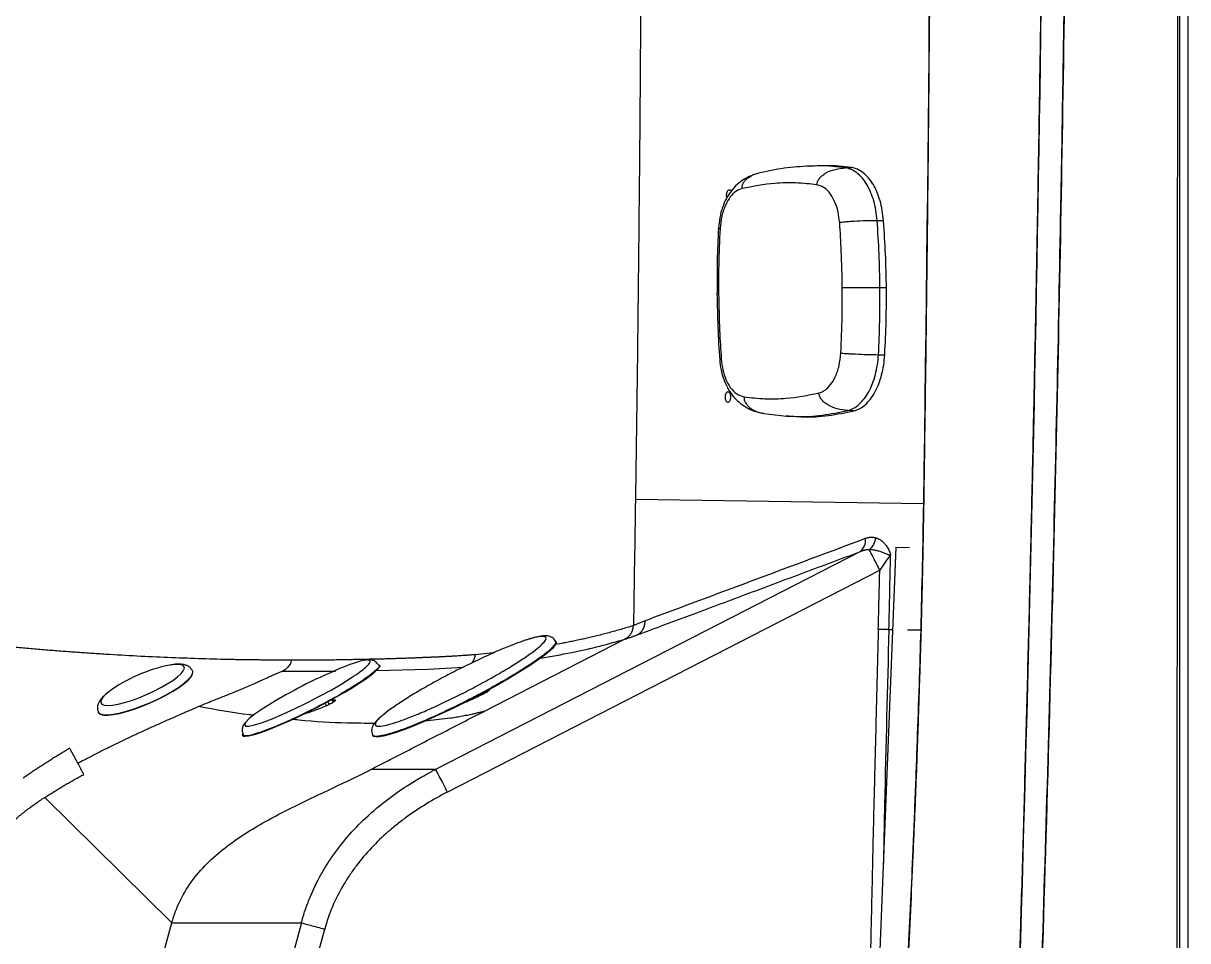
# Model space of a CAD drawing. Extents: x 527 to 611, y 788 to 934.
# Drawn here: x 600.19 to 611.5, y 828.06 to 836.97 of the extents above; entities that cross this region are included whole.
import ezdxf

# ---------------------------------------------------------------- set-up
doc = ezdxf.new("R2010")
doc.units = 0
doc.header["$MEASUREMENT"] = 0
doc.layers.add('1', color=4, linetype='Continuous')
doc.layers.add('GEOMETRY', color=4, linetype='Continuous', lineweight=25)

# ---------------------------------------------------------------- blocks, each defined once
blk = doc.blocks.new('2026_FLASH')
at = {"layer": 'GEOMETRY'}
for p, q in [((84.42, 81.522), (84.42, 2.898)), ((80.805, 32.275), (80.745, 32.272)), ((81.096, 32.255), (81.156, 32.257)), ((81.403, 31.743), (81.465, 31.743)), ((81.465, 31.737), (81.465, 31.743)), ((81.43, 31.092), (81.493, 31.092)), ((81.416, 30.439), (81.477, 30.438)), ((81.477, 30.438), (81.477, 30.444)), ((80.275, 29.874), (80.303, 29.867)), ((80.303, 29.867), (80.521, 29.843)), ((81.178, 29.893), (81.118, 29.897)), ((80.521, 29.843), (80.58, 29.839)), ((81.855, 28.989), (79.054, 29.031)), ((81.234, 28.524), (77.112, 26.41)), ((81.586, 28.57), (81.033, 14.683)), ((81.586, 28.57), (81.716, 28.565)), ((77.226, 26.188), (81.428, 28.344)), ((79.048, 27.813), (79.035, 27.813)), ((79.048, 27.813), (79.035, 27.807)), ((79.035, 27.813), (79.035, 27.807)), ((81.517, 27.77), (81.554, 27.77)), ((81.698, 27.767), (81.829, 27.765)), ((78.951, 27.675), (77.584, 26.973)), ((78.283, 27.65), (78.28, 27.656)), ((77.672, 27.541), (77.496, 27.524)), ((76.534, 27.37), (77.039, 27.385)), ((77.039, 27.385), (77.382, 27.404)), ((74.753, 27.363), (74.752, 27.365)), ((76.055, 27.021), (76.039, 27.052)), ((76.082, 27.036), (76.066, 27.067)), ((76.12, 27.063), (76.106, 27.089)), ((77.418, 27.071), (77.422, 27.064)), ((73.835, 26.965), (73.836, 26.963)), ((77.258, 26.906), (77.008, 26.878)), ((76.5, 26.743), (76.503, 26.737)), ((77.112, 26.41), (76.485, 26.41)), ((73.315, 26.138), (74.551, 24.92)), ((74.322, 24.075), (74.551, 24.92)), ((74.551, 24.92), (75.809, 24.92)), ((75.809, 24.92), (75.359, 23.26)), ((75.585, 23.198), (76.036, 24.858))]:
    blk.add_line(p, q, dxfattribs=at)
at = {"layer": 'GEOMETRY', "flags": 128}
for points in [[(78.283, 27.65), (78.284, 27.637), (78.273, 27.616), (78.251, 27.588), (78.216, 27.556), (78.169, 27.518), (78.112, 27.476), (78.045, 27.429), (77.968, 27.38), (77.884, 27.328), (77.792, 27.274), (77.695, 27.218), (77.594, 27.163), (77.49, 27.108), (77.384, 27.054), (77.279, 27.002), (77.175, 26.953), (77.074, 26.907), (76.978, 26.865), (76.888, 26.828), (76.804, 26.795), (76.729, 26.769), (76.664, 26.748), (76.608, 26.734), (76.564, 26.726), (76.531, 26.725), (76.51, 26.73), (76.503, 26.737)], [(74.304, 27.136), (74.376, 27.169), (74.444, 27.204), (74.506, 27.24), (74.561, 27.275), (74.606, 27.309), (74.64, 27.341), (74.662, 27.369), (74.672, 27.392), (74.668, 27.411), (74.651, 27.423), (74.622, 27.43), (74.582, 27.43), (74.531, 27.423)], [(75.235, 26.741), (75.243, 26.734), (75.264, 26.731), (75.296, 26.735), (75.341, 26.745), (75.395, 26.761), (75.459, 26.784), (75.532, 26.812), (75.611, 26.845), (75.695, 26.882), (75.784, 26.923), (75.875, 26.968), (75.966, 27.014), (76.056, 27.062), (76.143, 27.11), (76.226, 27.157), (76.302, 27.203), (76.372, 27.247), (76.432, 27.288), (76.483, 27.325), (76.522, 27.357), (76.551, 27.385), (76.567, 27.406), (76.571, 27.422), (76.57, 27.425)], [(74.338, 27.058), (74.415, 27.093), (74.488, 27.131), (74.556, 27.169), (74.616, 27.207), (74.667, 27.244), (74.707, 27.279), (74.736, 27.31), (74.751, 27.338), (74.754, 27.36), (74.752, 27.366)], [(74.339, 27.056), (74.416, 27.091), (74.489, 27.128), (74.557, 27.167), (74.617, 27.205), (74.668, 27.242), (74.708, 27.277), (74.737, 27.308), (74.752, 27.335), (74.755, 27.358), (74.753, 27.363)], [(75.542, 27.066), (75.533, 27.061), (75.438, 27.002), (75.359, 26.948), (75.303, 26.903), (75.268, 26.869), (75.256, 26.845), (75.267, 26.831), (75.299, 26.83), (75.354, 26.843), (75.432, 26.867), (75.526, 26.902), (75.629, 26.946), (75.741, 26.997), (75.862, 27.057), (75.985, 27.12), (76.098, 27.181), (76.201, 27.242), (76.296, 27.302), (76.296, 27.302)], [(73.935, 27.161), (73.906, 27.136), (73.877, 27.106), (73.862, 27.08), (73.859, 27.059), (73.869, 27.043), (73.892, 27.034), (73.927, 27.031), (73.973, 27.034), (74.028, 27.043), (74.091, 27.059), (74.159, 27.08), (74.231, 27.106), (74.304, 27.136)], [(73.835, 26.966), (73.837, 26.962), (73.855, 26.948), (73.885, 26.94), (73.926, 26.939), (73.979, 26.945), (74.04, 26.957), (74.109, 26.975), (74.183, 26.998), (74.26, 27.026), (74.338, 27.058)], [(73.836, 26.963), (73.838, 26.959), (73.856, 26.946), (73.886, 26.938), (73.927, 26.937), (73.98, 26.943), (74.041, 26.954), (74.11, 26.972), (74.184, 26.996), (74.261, 27.024), (74.339, 27.056)]]:
    blk.add_lwpolyline(points, dxfattribs=at)
at = {"layer": 'GEOMETRY'}
for centre, radius, start, end in [((81.158, 28.632), 0.132, 304.798, 9.8316), ((74.833, 25.929), 1.525, 101.4264, 126.0966), ((77.603, 27.174), 0.0175, 292.2441, 322.9104), ((77.603, 27.174), 0.0175, 340.6147, 8.9786)]:
    blk.add_arc(centre, radius, start, end, dxfattribs=at)
for points, knots in [([(84.277, 81.473), (84.277, 81.469), (84.277, 81.466), (84.277, 81.46), (84.277, 81.45), (84.277, 81.428), (84.277, 81.383), (84.277, 81.294), (84.278, 81.115), (84.278, 80.757), (84.28, 80.041), (84.283, 78.61), (84.286, 77.383), (84.291, 74.929), (84.294, 73.293), (84.303, 68.385), (84.308, 65.113), (84.315, 58.569), (84.318, 55.298), (84.321, 48.754), (84.323, 42.21), (84.321, 35.666), (84.318, 29.122), (84.315, 25.851), (84.308, 19.307), (84.303, 16.035), (84.291, 9.491), (84.284, 6.219), (84.277, 2.947)], [0, 0, 0, 0, 0.000122, 0.000122, 0.000244, 0.000488, 0.000977, 0.001953, 0.003906, 0.007812, 0.015625, 0.03125, 0.0625, 0.0625, 0.125, 0.125, 0.25, 0.25, 0.375, 0.375, 0.5, 0.625, 0.625, 0.75, 0.75, 0.875, 0.875, 1, 1, 1, 1]), ([(84.277, 81.473), (84.277, 81.469), (84.277, 81.466), (84.277, 81.46), (84.277, 81.45), (84.277, 81.428), (84.277, 81.383), (84.277, 81.294), (84.278, 81.115), (84.278, 80.757), (84.28, 80.041), (84.283, 78.61), (84.286, 77.383), (84.291, 74.929), (84.294, 73.293), (84.303, 68.385), (84.308, 65.113), (84.315, 58.569), (84.318, 55.298), (84.321, 48.754), (84.323, 42.21), (84.321, 35.666), (84.318, 29.122), (84.315, 25.851), (84.308, 19.307), (84.303, 16.035), (84.291, 9.491), (84.284, 6.219), (84.277, 2.947)], [0, 0, 0, 0, 0.000122, 0.000122, 0.000244, 0.000488, 0.000977, 0.001953, 0.003906, 0.007812, 0.015625, 0.03125, 0.0625, 0.0625, 0.125, 0.125, 0.25, 0.25, 0.375, 0.375, 0.5, 0.625, 0.625, 0.75, 0.75, 0.875, 0.875, 1, 1, 1, 1]), ([(84.346, 2.898), (84.346, 2.924), (84.346, 2.949), (84.346, 3), (84.346, 3.077), (84.346, 3.256), (84.346, 3.615), (84.346, 4.331), (84.346, 5.765), (84.346, 6.993), (84.346, 9.45), (84.345, 11.088), (84.345, 16.002), (84.345, 19.278), (84.344, 29.106), (84.344, 35.658), (84.344, 48.762), (84.344, 55.314), (84.345, 65.142), (84.345, 68.418), (84.345, 73.332), (84.346, 74.97), (84.346, 77.427), (84.346, 78.655), (84.346, 80.089), (84.346, 80.805), (84.346, 81.164), (84.346, 81.343), (84.346, 81.42), (84.346, 81.471), (84.346, 81.496), (84.346, 81.522)], [0, 0, 0, 0, 0.000977, 0.000977, 0.001953, 0.003906, 0.007813, 0.015625, 0.03125, 0.0625, 0.0625, 0.125, 0.125, 0.25, 0.25, 0.5, 0.5, 0.75, 0.75, 0.875, 0.875, 0.9375, 0.9375, 0.96875, 0.984375, 0.992188, 0.996094, 0.998047, 0.999023, 0.999023, 1, 1, 1, 1]), ([(84.346, 2.898), (84.346, 2.924), (84.346, 2.949), (84.346, 3), (84.346, 3.077), (84.346, 3.256), (84.346, 3.615), (84.346, 4.331), (84.346, 5.765), (84.346, 6.993), (84.346, 9.45), (84.345, 11.088), (84.345, 16.002), (84.345, 19.278), (84.344, 29.106), (84.344, 35.658), (84.344, 48.762), (84.344, 55.314), (84.345, 65.142), (84.345, 68.418), (84.345, 73.332), (84.346, 74.97), (84.346, 77.427), (84.346, 78.655), (84.346, 80.089), (84.346, 80.805), (84.346, 81.164), (84.346, 81.343), (84.346, 81.42), (84.346, 81.471), (84.346, 81.496), (84.346, 81.522)], [0, 0, 0, 0, 0.000977, 0.000977, 0.001953, 0.003906, 0.007813, 0.015625, 0.03125, 0.0625, 0.0625, 0.125, 0.125, 0.25, 0.25, 0.5, 0.5, 0.75, 0.75, 0.875, 0.875, 0.9375, 0.9375, 0.96875, 0.984375, 0.992188, 0.996094, 0.998047, 0.999023, 0.999023, 1, 1, 1, 1]), ([(82.011, 79.693), (82.021, 79.542), (82.043, 79.232), (82.075, 78.755), (82.108, 78.253), (82.143, 77.727), (82.178, 77.176), (82.215, 76.601), (82.252, 76.002), (82.29, 75.378), (82.329, 74.729), (82.369, 74.057), (82.409, 73.359), (82.449, 72.637), (82.49, 71.891), (82.532, 71.12), (82.61, 69.616), (82.711, 67.523), (82.821, 64.98), (82.904, 62.839), (83.007, 59.911), (83.115, 56.207), (83.213, 51.502), (83.27, 46.885), (83.289, 42.214), (83.27, 37.543), (83.213, 32.926), (83.116, 28.219), (83.008, 24.514), (82.904, 21.586), (82.821, 19.444), (82.711, 16.901), (82.601, 14.634), (82.505, 12.8), (82.437, 11.556), (82.37, 10.38), (82.304, 9.271), (82.241, 8.231), (82.179, 7.259), (82.121, 6.355), (82.065, 5.519), (82.029, 4.984), (82.011, 4.728)], [0, 0, 0, 0, 0.006051, 0.012427, 0.019129, 0.026157, 0.033511, 0.04119, 0.049196, 0.057527, 0.066186, 0.07517, 0.084481, 0.094119, 0.104084, 0.114376, 0.124996, 0.164277, 0.198205, 0.22677, 0.249964, 0.315334, 0.374941, 0.438178, 0.499952, 0.561724, 0.624959, 0.684584, 0.749972, 0.773174, 0.801748, 0.835687, 0.874981, 0.892502, 0.909113, 0.924816, 0.939612, 0.9535, 0.966483, 0.97856, 0.989732, 1, 1, 1, 1]), ([(82.011, 4.728), (82.119, 6.301), (82.253, 8.34), (82.432, 11.474), (82.469, 12.13), (82.524, 13.158), (82.542, 13.508), (82.565, 13.955), (82.57, 14.045), (82.579, 14.225), (82.584, 14.315), (82.597, 14.582), (82.606, 14.758), (82.684, 16.324), (82.741, 17.589), (82.838, 19.868), (82.877, 20.881), (82.926, 22.209), (82.941, 22.62), (82.957, 23.094), (82.96, 23.187), (82.966, 23.369), (82.969, 23.457), (82.978, 23.721), (82.984, 23.897), (83.035, 25.468), (83.074, 26.815), (83.139, 29.412), (83.166, 30.661), (83.193, 32.161), (83.199, 32.458), (83.208, 33.046), (83.213, 33.338), (83.226, 34.214), (83.234, 34.796), (83.269, 37.693), (83.283, 39.972), (83.283, 44.45), (83.269, 46.729), (83.234, 49.626), (83.226, 50.208), (83.213, 51.084), (83.208, 51.376), (83.199, 51.964), (83.193, 52.261), (83.166, 53.761), (83.139, 55.01), (83.074, 57.607), (83.035, 58.954), (82.984, 60.525), (82.978, 60.7), (82.969, 60.964), (82.966, 61.053), (82.96, 61.234), (82.957, 61.327), (82.941, 61.801), (82.926, 62.212), (82.877, 63.54), (82.838, 64.552), (82.741, 66.83), (82.684, 68.096), (82.606, 69.662), (82.597, 69.838), (82.584, 70.105), (82.579, 70.194), (82.57, 70.374), (82.565, 70.464), (82.542, 70.911), (82.524, 71.261), (82.469, 72.29), (82.432, 72.946), (82.253, 76.081), (82.119, 78.12), (82.011, 79.693)], [0, 0, 0, 0, 0.0625, 0.0625, 0.078125, 0.078125, 0.085938, 0.085938, 0.087891, 0.087891, 0.089844, 0.089844, 0.09375, 0.09375, 0.125, 0.125, 0.15625, 0.15625, 0.171875, 0.171875, 0.175781, 0.175781, 0.179688, 0.179688, 0.1875, 0.1875, 0.25, 0.25, 0.3125, 0.3125, 0.328125, 0.328125, 0.34375, 0.34375, 0.375, 0.375, 0.5, 0.5, 0.625, 0.625, 0.65625, 0.65625, 0.671875, 0.671875, 0.6875, 0.6875, 0.75, 0.75, 0.8125, 0.8125, 0.820312, 0.820312, 0.824219, 0.824219, 0.828125, 0.828125, 0.84375, 0.84375, 0.875, 0.875, 0.90625, 0.90625, 0.910156, 0.910156, 0.912109, 0.912109, 0.914062, 0.914062, 0.921875, 0.921875, 0.9375, 0.9375, 1, 1, 1, 1]), ([(81.855, 50.431), (81.857, 50.252), (81.863, 49.895), (81.87, 49.359), (81.877, 48.823), (81.884, 48.287), (81.89, 47.751), (81.896, 47.215), (81.901, 46.678), (81.906, 46.142), (81.911, 45.606), (81.915, 45.07), (81.919, 44.534), (81.922, 43.998), (81.925, 43.462), (81.928, 42.926), (81.93, 42.39), (81.932, 41.854), (81.933, 41.318), (81.934, 40.782), (81.935, 40.246), (81.935, 39.709), (81.935, 39.173), (81.934, 38.637), (81.933, 38.101), (81.932, 37.565), (81.93, 37.029), (81.928, 36.493), (81.925, 35.957), (81.922, 35.421), (81.919, 34.885), (81.915, 34.349), (81.911, 33.813), (81.906, 33.277), (81.901, 32.741), (81.896, 32.205), (81.89, 31.669), (81.884, 31.133), (81.877, 30.597), (81.87, 30.061), (81.863, 29.525), (81.857, 29.168), (81.855, 28.989)], [0, 0, 0, 0, 0.025004, 0.050008, 0.075011, 0.100014, 0.125017, 0.150019, 0.175021, 0.200023, 0.225024, 0.250025, 0.275026, 0.300027, 0.325027, 0.350027, 0.375027, 0.400027, 0.425026, 0.450026, 0.475025, 0.500024, 0.525023, 0.550022, 0.575021, 0.60002, 0.625018, 0.650017, 0.675016, 0.700014, 0.725013, 0.750011, 0.77501, 0.800008, 0.825007, 0.850006, 0.875005, 0.900003, 0.925002, 0.950001, 0.975001, 1, 1, 1, 1]), ([(81.835, 4.739), (81.845, 4.884), (81.864, 5.175), (81.892, 5.61), (81.92, 6.046), (81.948, 6.482), (81.975, 6.918), (82.002, 7.354), (82.029, 7.79), (82.055, 8.227), (82.081, 8.664), (82.107, 9.101), (82.132, 9.538), (82.157, 9.976), (82.181, 10.413), (82.205, 10.851), (82.229, 11.289), (82.253, 11.727), (82.276, 12.166), (82.299, 12.604), (82.321, 13.043), (82.344, 13.482), (82.366, 13.921), (82.387, 14.361), (82.408, 14.8), (82.429, 15.24), (82.449, 15.68), (82.47, 16.12), (82.489, 16.56), (82.509, 17.001), (82.528, 17.442), (82.547, 17.883), (82.565, 18.324), (82.583, 18.765), (82.601, 19.207), (82.618, 19.648), (82.636, 20.09), (82.652, 20.532), (82.669, 20.975), (82.685, 21.417), (82.7, 21.86), (82.721, 22.461), (82.747, 23.222), (82.776, 24.142), (82.804, 25.062), (82.83, 25.983), (82.855, 26.905), (82.879, 27.828), (82.901, 28.751), (82.921, 29.675), (82.94, 30.6), (82.958, 31.525), (82.974, 32.451), (82.989, 33.378), (83.002, 34.305), (83.014, 35.234), (83.024, 36.163), (83.033, 37.092), (83.04, 38.023), (83.046, 38.954), (83.049, 39.575), (83.05, 39.885)], [0, 0, 0, 0, 0.012402, 0.024809, 0.037221, 0.049638, 0.06206, 0.074487, 0.086919, 0.099356, 0.111797, 0.124244, 0.136696, 0.149152, 0.161614, 0.174081, 0.186553, 0.199029, 0.211511, 0.223998, 0.23649, 0.248987, 0.261489, 0.273996, 0.286508, 0.299025, 0.311548, 0.324075, 0.336608, 0.349145, 0.361688, 0.374236, 0.386789, 0.399348, 0.411911, 0.42448, 0.437053, 0.449632, 0.462216, 0.474806, 0.4874, 0.5, 0.526143, 0.552305, 0.578486, 0.604686, 0.630905, 0.657142, 0.683399, 0.709676, 0.735971, 0.762286, 0.78862, 0.814974, 0.841347, 0.86774, 0.894152, 0.920584, 0.947036, 0.973508, 1, 1, 1, 1]), ([(83.05, 39.885), (83.027, 33.982), (82.915, 28.121), (82.715, 22.28), (82.714, 22.257), (82.713, 22.211), (82.712, 22.187), (82.709, 22.118), (82.708, 22.072), (82.703, 21.934), (82.7, 21.841), (82.69, 21.565), (82.683, 21.38), (82.663, 20.827), (82.65, 20.459), (82.607, 19.354), (82.578, 18.618), (82.485, 16.412), (82.417, 14.946), (82.197, 10.555), (82.027, 7.641), (81.835, 4.739)], [0, 0, 0, 0, 0.5, 0.5, 0.501953, 0.501953, 0.503906, 0.503906, 0.507812, 0.507812, 0.515625, 0.515625, 0.53125, 0.53125, 0.5625, 0.5625, 0.625, 0.625, 0.75, 0.75, 1, 1, 1, 1]), ([(79.113, 35.611), (79.113, 35.454), (79.112, 35.141), (79.11, 34.672), (79.107, 34.202), (79.105, 33.732), (79.101, 33.263), (79.098, 32.793), (79.094, 32.323), (79.089, 31.853), (79.085, 31.383), (79.079, 30.912), (79.074, 30.442), (79.068, 29.972), (79.061, 29.501), (79.057, 29.188), (79.054, 29.031)], [0, 0, 0, 0, 0.0713419, 0.1426972, 0.2140656, 0.2854474, 0.3568425, 0.4282509, 0.4996727, 0.5711078, 0.6425563, 0.7140182, 0.7854935, 0.8569822, 0.9284844, 1, 1, 1, 1]), ([(80.748, 32.272), (80.665, 32.267), (80.499, 32.257), (80.334, 32.221), (80.252, 32.203)], [0, 0, 0, 0, 0.500192, 1, 1, 1, 1]), ([(81.096, 32.255), (81.013, 32.265), (80.896, 32.279), (80.779, 32.271), (80.745, 32.269)], [0, 0, 0, 0, 0.711729, 1, 1, 1, 1]), ([(80.818, 32.09), (80.819, 32.1), (80.823, 32.122), (80.84, 32.152), (80.867, 32.18), (80.918, 32.215), (80.996, 32.245), (81.062, 32.251), (81.096, 32.255)], [0, 0, 0, 0, 0.075054, 0.162074, 0.266824, 0.391217, 0.685963, 1, 1, 1, 1]), ([(81.156, 32.257), (81.073, 32.268), (80.972, 32.281), (80.87, 32.274), (80.853, 32.273)], [0, 0, 0, 0, 0.823948, 1, 1, 1, 1]), ([(81.403, 31.743), (81.4, 31.777), (81.393, 31.842), (81.371, 31.935), (81.341, 32.021), (81.303, 32.096), (81.258, 32.159), (81.208, 32.207), (81.153, 32.242), (81.115, 32.25), (81.096, 32.255)], [0, 0, 0, 0, 0.125505, 0.249704, 0.373992, 0.499776, 0.625678, 0.750079, 0.874386, 1, 1, 1, 1]), ([(81.465, 31.743), (81.461, 31.776), (81.455, 31.843), (81.432, 31.936), (81.402, 32.022), (81.364, 32.098), (81.319, 32.161), (81.268, 32.209), (81.213, 32.244), (81.175, 32.253), (81.156, 32.257)], [0, 0, 0, 0, 0.125114, 0.25021, 0.375201, 0.5, 0.624799, 0.74979, 0.874886, 1, 1, 1, 1]), ([(80.243, 32.2), (80.221, 32.194), (80.173, 32.179), (80.106, 32.144), (80.041, 32.095), (79.984, 32.033), (79.936, 31.958), (79.898, 31.871), (79.871, 31.773), (79.865, 31.703), (79.861, 31.668)], [0, 0, 0, 0, 0.09928, 0.214317, 0.332836, 0.456084, 0.584866, 0.717891, 0.855805, 1, 1, 1, 1]), ([(80.09, 32.053), (80.09, 32.063), (80.091, 32.084), (80.105, 32.114), (80.128, 32.142), (80.174, 32.177), (80.217, 32.198), (80.25, 32.202), (80.252, 32.202)], [0, 0, 0, 0, 0.10707, 0.231208, 0.380643, 0.558096, 0.978571, 1, 1, 1, 1]), ([(80.09, 32.053), (80.07, 32.045), (80.029, 32.03), (79.975, 31.975), (79.927, 31.895), (79.89, 31.789), (79.881, 31.705), (79.877, 31.664)], [0, 0, 0, 0, 0.186845, 0.373701, 0.560409, 0.780222, 1, 1, 1, 1]), ([(79.94, 31.991), (79.941, 31.998), (79.941, 32.011), (79.948, 32.028), (79.958, 32.039), (79.969, 32.042), (79.979, 32.04), (79.984, 32.033), (79.986, 32.031)], [0, 0, 0, 0, 0.177894, 0.355632, 0.53329, 0.710945, 0.888671, 1, 1, 1, 1]), ([(80.818, 32.09), (80.75, 32.098), (80.614, 32.112), (80.371, 32.107), (80.197, 32.074), (80.09, 32.053)], [0, 0, 0, 0, 0.280017, 0.560061, 1, 1, 1, 1]), ([(81.039, 31.723), (81.034, 31.759), (81.026, 31.829), (80.995, 31.923), (80.95, 32.006), (80.89, 32.069), (80.842, 32.083), (80.818, 32.09)], [0, 0, 0, 0, 0.1866606, 0.3733738, 0.5600009, 0.7800108, 1, 1, 1, 1]), ([(79.944, 31.967), (79.943, 31.969), (79.94, 31.976), (79.94, 31.985), (79.94, 31.991)], [0, 0, 0, 0, 0.2583664, 1, 1, 1, 1]), ([(81.039, 31.723), (81.045, 31.725), (81.059, 31.728), (81.093, 31.732), (81.134, 31.735), (81.204, 31.74), (81.298, 31.743), (81.367, 31.743), (81.403, 31.743)], [0, 0, 0, 0, 0.0750498, 0.1620759, 0.266839, 0.3912423, 0.6859918, 1, 1, 1, 1]), ([(81.064, 31.091), (81.062, 31.209), (81.058, 31.421), (81.045, 31.631), (81.039, 31.723)], [0, 0, 0, 0, 0.559986, 1, 1, 1, 1]), ([(81.43, 31.092), (81.428, 31.201), (81.424, 31.419), (81.41, 31.635), (81.403, 31.743)], [0, 0, 0, 0, 0.5, 1, 1, 1, 1]), ([(81.493, 31.092), (81.491, 31.2), (81.487, 31.416), (81.472, 31.63), (81.465, 31.737)], [0, 0, 0, 0, 0.500001, 1, 1, 1, 1]), ([(79.861, 31.668), (79.856, 31.561), (79.847, 31.348), (79.847, 31.134), (79.847, 31.027)], [0, 0, 0, 0, 0.500002, 1, 1, 1, 1]), ([(79.877, 31.664), (79.872, 31.664), (79.862, 31.666), (79.862, 31.667), (79.862, 31.668)], [0, 0, 0, 0, 0.524815, 1, 1, 1, 1]), ([(79.877, 31.664), (79.871, 31.545), (79.862, 31.334), (79.862, 31.122), (79.863, 31.029)], [0, 0, 0, 0, 0.559986, 1, 1, 1, 1]), ([(79.847, 31.027), (79.849, 30.92), (79.853, 30.707), (79.866, 30.495), (79.873, 30.389)], [0, 0, 0, 0, 0.49999, 1, 1, 1, 1]), ([(79.863, 31.029), (79.858, 31.029), (79.848, 31.028), (79.848, 31.027), (79.848, 31.027)], [0, 0, 0, 0, 0.525871, 1, 1, 1, 1]), ([(79.863, 31.029), (79.865, 30.91), (79.869, 30.699), (79.882, 30.489), (79.889, 30.396)], [0, 0, 0, 0, 0.559986, 1, 1, 1, 1]), ([(81.05, 30.456), (81.056, 30.574), (81.065, 30.786), (81.065, 30.998), (81.064, 31.091)], [0, 0, 0, 0, 0.559986, 1, 1, 1, 1]), ([(81.064, 31.091), (81.071, 31.091), (81.086, 31.092), (81.119, 31.092), (81.161, 31.093), (81.23, 31.093), (81.324, 31.093), (81.394, 31.093), (81.43, 31.092)], [0, 0, 0, 0, 0.075049, 0.162076, 0.266841, 0.391246, 0.685996, 1, 1, 1, 1]), ([(81.477, 30.444), (81.482, 30.552), (81.493, 30.768), (81.493, 30.984), (81.493, 31.092)], [0, 0, 0, 0, 0.499999, 1, 1, 1, 1]), ([(80.837, 30.067), (80.857, 30.075), (80.898, 30.09), (80.952, 30.145), (81, 30.225), (81.037, 30.33), (81.046, 30.414), (81.05, 30.456)], [0, 0, 0, 0, 0.1868454, 0.373701, 0.5604087, 0.7802215, 1, 1, 1, 1]), ([(81.05, 30.456), (81.057, 30.455), (81.071, 30.453), (81.105, 30.451), (81.146, 30.448), (81.216, 30.445), (81.31, 30.441), (81.38, 30.44), (81.416, 30.439)], [0, 0, 0, 0, 0.075049, 0.162076, 0.266843, 0.391249, 0.686, 1, 1, 1, 1]), ([(81.118, 29.897), (81.137, 29.903), (81.175, 29.916), (81.229, 29.956), (81.278, 30.009), (81.322, 30.076), (81.359, 30.156), (81.387, 30.244), (81.407, 30.339), (81.413, 30.406), (81.416, 30.439)], [0, 0, 0, 0, 0.125614, 0.249921, 0.374322, 0.500224, 0.626008, 0.750296, 0.874495, 1, 1, 1, 1]), ([(81.178, 29.893), (81.197, 29.9), (81.235, 29.912), (81.289, 29.952), (81.339, 30.006), (81.383, 30.073), (81.42, 30.153), (81.448, 30.242), (81.469, 30.338), (81.474, 30.405), (81.477, 30.438)], [0, 0, 0, 0, 0.125114, 0.25021, 0.375201, 0.5, 0.624799, 0.74979, 0.874886, 1, 1, 1, 1]), ([(79.873, 30.389), (79.877, 30.357), (79.884, 30.293), (79.91, 30.202), (79.947, 30.117), (79.996, 30.042), (80.057, 29.978), (80.13, 29.927), (80.2, 29.892), (80.248, 29.881), (80.265, 29.877)], [0, 0, 0, 0, 0.13309, 0.263856, 0.39391, 0.524779, 0.65568, 0.787211, 0.920722, 1, 1, 1, 1]), ([(79.889, 30.396), (79.884, 30.395), (79.874, 30.392), (79.874, 30.39), (79.874, 30.389)], [0, 0, 0, 0, 0.520661, 1, 1, 1, 1]), ([(79.889, 30.396), (79.893, 30.361), (79.901, 30.291), (79.932, 30.196), (79.977, 30.114), (80.037, 30.051), (80.085, 30.037), (80.109, 30.029)], [0, 0, 0, 0, 0.186661, 0.373374, 0.560001, 0.780011, 1, 1, 1, 1]), ([(79.925, 30.028), (79.925, 30.035), (79.926, 30.048), (79.933, 30.064), (79.942, 30.075), (79.954, 30.079), (79.965, 30.075), (79.974, 30.064), (79.98, 30.048), (79.983, 30.028), (79.98, 30.009), (79.974, 29.992), (79.964, 29.981), (79.953, 29.977), (79.942, 29.981), (79.932, 29.992), (79.926, 30.009), (79.925, 30.022), (79.925, 30.028)], [0, 0, 0, 0, 0.062534, 0.125014, 0.187466, 0.249916, 0.312392, 0.374919, 0.43746, 0.499944, 0.562398, 0.624848, 0.687319, 0.749839, 0.812385, 0.874874, 0.93733, 1, 1, 1, 1]), ([(80.109, 30.029), (80.177, 30.022), (80.313, 30.007), (80.556, 30.012), (80.73, 30.046), (80.837, 30.067)], [0, 0, 0, 0, 0.280017, 0.560061, 1, 1, 1, 1]), ([(80.109, 30.029), (80.11, 30.019), (80.11, 29.998), (80.125, 29.967), (80.148, 29.938), (80.195, 29.902), (80.249, 29.877), (80.292, 29.871), (80.303, 29.87)], [0, 0, 0, 0, 0.094591, 0.204299, 0.336374, 0.493203, 0.864737, 1, 1, 1, 1]), ([(81.118, 29.897), (81.084, 29.901), (81.018, 29.909), (80.939, 29.94), (80.887, 29.976), (80.86, 30.005), (80.842, 30.036), (80.838, 30.057), (80.837, 30.067)], [0, 0, 0, 0, 0.313967, 0.608721, 0.73314, 0.837921, 0.924957, 1, 1, 1, 1]), ([(80.52, 29.847), (80.553, 29.844), (80.669, 29.833), (80.869, 29.847), (81.035, 29.88), (81.118, 29.897)], [0, 0, 0, 0, 0.165005, 0.582506, 1, 1, 1, 1]), ([(80.625, 29.84), (80.643, 29.838), (80.744, 29.83), (80.929, 29.843), (81.095, 29.877), (81.178, 29.893)], [0, 0, 0, 0, 0.096156, 0.548068, 1, 1, 1, 1]), ([(81.855, 28.989), (81.854, 28.932), (81.852, 28.818), (81.849, 28.647), (81.846, 28.474), (81.842, 28.299), (81.838, 28.122), (81.834, 27.944), (81.83, 27.825), (81.829, 27.765)], [0, 0, 0, 0, 0.138824, 0.278991, 0.420502, 0.563359, 0.70756, 0.853107, 1, 1, 1, 1]), ([(79.145, 27.854), (79.264, 27.899), (79.502, 27.987), (79.859, 28.121), (80.217, 28.254), (80.574, 28.388), (80.931, 28.521), (81.169, 28.61), (81.288, 28.655)], [0, 0, 0, 0, 0.1666663, 0.3333325, 0.4999989, 0.6666658, 0.833333, 1, 1, 1, 1]), ([(81.288, 28.655), (81.291, 28.656), (81.297, 28.658), (81.306, 28.66), (81.315, 28.663), (81.324, 28.664), (81.333, 28.666), (81.342, 28.666), (81.351, 28.666), (81.36, 28.666), (81.369, 28.665), (81.378, 28.664), (81.384, 28.662), (81.387, 28.661)], [0, 0, 0, 0, 0.09134, 0.182452, 0.273366, 0.364118, 0.454755, 0.545333, 0.635918, 0.726586, 0.817422, 0.908525, 1, 1, 1, 1]), ([(81.387, 28.661), (81.384, 28.638), (81.378, 28.616), (81.356, 28.575), (81.342, 28.557), (81.325, 28.544)], [0, 0, 0, 0, 0.5, 0.5, 1, 1, 1, 1]), ([(81.387, 28.661), (81.389, 28.661), (81.394, 28.659), (81.402, 28.656), (81.409, 28.653), (81.417, 28.65), (81.424, 28.646), (81.431, 28.642), (81.438, 28.637), (81.445, 28.632), (81.452, 28.626), (81.459, 28.62), (81.466, 28.614), (81.472, 28.607), (81.479, 28.6), (81.485, 28.593), (81.493, 28.582), (81.502, 28.569), (81.512, 28.551), (81.521, 28.532), (81.527, 28.516), (81.531, 28.505), (81.532, 28.498), (81.533, 28.494), (81.533, 28.492)], [0, 0, 0, 0, 0.04178, 0.083375, 0.124845, 0.16625, 0.207651, 0.249111, 0.290676, 0.332323, 0.37401, 0.415701, 0.45736, 0.498953, 0.540463, 0.58193, 0.623413, 0.701386, 0.779705, 0.858199, 0.936797, 0.957887, 0.978945, 1, 1, 1, 1]), ([(79.078, 27.719), (79.163, 27.75), (79.342, 27.817), (79.701, 27.951), (80.156, 28.121), (80.695, 28.323), (81.054, 28.457), (81.234, 28.524)], [0, 0, 0, 0, 0.117286, 0.25, 0.5, 0.75, 1, 1, 1, 1]), ([(81.325, 28.544), (81.323, 28.544), (81.318, 28.544), (81.31, 28.543), (81.303, 28.543), (81.295, 28.542), (81.287, 28.541), (81.28, 28.539), (81.272, 28.537), (81.264, 28.535), (81.257, 28.533), (81.249, 28.53), (81.241, 28.527), (81.236, 28.525), (81.234, 28.524)], [0, 0, 0, 0, 0.0838421, 0.1673972, 0.2507406, 0.3339396, 0.4170537, 0.5001346, 0.5832273, 0.6663699, 0.7495945, 0.8329276, 0.9163905, 1, 1, 1, 1]), ([(81.528, 28.489), (81.527, 28.49), (81.526, 28.49), (81.525, 28.49), (81.523, 28.491), (81.522, 28.491), (81.52, 28.491), (81.519, 28.492), (81.517, 28.492), (81.516, 28.493), (81.514, 28.494), (81.513, 28.494), (81.511, 28.495), (81.509, 28.495), (81.508, 28.496), (81.506, 28.497), (81.5, 28.499), (81.489, 28.504), (81.472, 28.511), (81.456, 28.517), (81.44, 28.523), (81.424, 28.529), (81.407, 28.533), (81.391, 28.537), (81.375, 28.54), (81.358, 28.542), (81.342, 28.543), (81.331, 28.544), (81.325, 28.544)], [0, 0, 0, 0, 0.0084073, 0.0168238, 0.0252618, 0.0336722, 0.0420385, 0.0503871, 0.0587327, 0.067079, 0.0754221, 0.0837547, 0.0920787, 0.1003966, 0.1087105, 0.1170226, 0.125335, 0.2085529, 0.2917479, 0.3749529, 0.4529104, 0.5308052, 0.6088324, 0.6869594, 0.7651566, 0.8434424, 0.9216871, 1, 1, 1, 1]), ([(81.325, 28.544), (81.33, 28.534), (81.336, 28.523), (81.35, 28.495), (81.359, 28.479), (81.377, 28.444), (81.386, 28.425), (81.407, 28.385), (81.417, 28.364), (81.428, 28.344)], [0, 0, 0, 0, 0.25, 0.25, 0.5, 0.5, 0.75, 0.75, 1, 1, 1, 1]), ([(81.533, 28.491), (81.526, 28.482), (81.517, 28.471), (81.499, 28.448), (81.49, 28.436), (81.472, 28.41), (81.463, 28.397), (81.446, 28.371), (81.437, 28.357), (81.428, 28.344)], [0, 0, 0, 0, 0.25, 0.25, 0.5, 0.5, 0.75, 0.75, 1, 1, 1, 1]), ([(81.533, 28.492), (81.532, 28.491), (81.53, 28.491), (81.529, 28.49), (81.528, 28.489)], [0, 0, 0, 0, 0.500001, 1, 1, 1, 1]), ([(81.414, 27.773), (81.416, 27.837), (81.419, 27.964), (81.424, 28.155), (81.427, 28.281), (81.428, 28.344)], [0, 0, 0, 0, 0.336509, 0.669842, 1, 1, 1, 1]), ([(79.048, 27.813), (79.056, 27.817), (79.072, 27.824), (79.097, 27.834), (79.121, 27.845), (79.137, 27.851), (79.145, 27.854)], [0, 0, 0, 0, 0.250051, 0.500066, 0.750035, 1, 1, 1, 1]), ([(79.145, 27.854), (79.145, 27.852), (79.145, 27.846), (79.145, 27.838), (79.144, 27.83), (79.143, 27.822), (79.142, 27.815), (79.14, 27.807), (79.138, 27.799), (79.136, 27.792), (79.134, 27.785), (79.131, 27.778), (79.127, 27.771), (79.124, 27.765), (79.12, 27.758), (79.116, 27.752), (79.111, 27.746), (79.106, 27.741), (79.101, 27.736), (79.096, 27.731), (79.09, 27.727), (79.085, 27.723), (79.08, 27.72), (79.078, 27.719)], [0, 0, 0, 0, 0.047617, 0.095229, 0.14284, 0.190451, 0.238065, 0.285682, 0.333301, 0.380924, 0.428549, 0.476176, 0.523804, 0.571431, 0.619056, 0.66668, 0.714301, 0.76192, 0.809536, 0.85715, 0.904764, 0.952379, 1, 1, 1, 1]), ([(79.035, 27.807), (79.015, 27.801), (78.976, 27.788), (78.916, 27.771), (78.857, 27.754), (78.799, 27.738), (78.74, 27.723), (78.683, 27.708), (78.626, 27.695), (78.573, 27.682), (78.52, 27.671), (78.467, 27.659), (78.414, 27.649), (78.352, 27.636), (78.305, 27.629), (78.277, 27.624)], [0, 0, 0, 0, 0.09314, 0.182325, 0.267559, 0.348843, 0.426179, 0.510577, 0.579882, 0.647807, 0.714352, 0.779518, 0.843306, 0.905716, 1, 1, 1, 1]), ([(78.951, 27.675), (78.954, 27.676), (78.958, 27.678), (78.965, 27.683), (78.971, 27.687), (78.978, 27.692), (78.984, 27.697), (78.989, 27.702), (78.995, 27.708), (79, 27.714), (79.005, 27.72), (79.009, 27.726), (79.013, 27.733), (79.017, 27.74), (79.021, 27.747), (79.024, 27.754), (79.027, 27.761), (79.029, 27.769), (79.031, 27.776), (79.032, 27.784), (79.034, 27.791), (79.034, 27.799), (79.034, 27.804), (79.035, 27.807)], [0, 0, 0, 0, 0.047524, 0.095105, 0.142736, 0.190407, 0.23811, 0.285838, 0.333582, 0.381336, 0.42909, 0.47684, 0.524576, 0.572294, 0.619987, 0.667648, 0.715273, 0.762857, 0.810393, 0.85788, 0.905312, 0.952686, 1, 1, 1, 1]), ([(78.951, 27.675), (78.962, 27.678), (78.982, 27.685), (79.006, 27.693), (79.023, 27.699), (79.033, 27.703), (79.044, 27.707), (79.055, 27.71), (79.067, 27.715), (79.074, 27.718), (79.078, 27.719)], [0, 0, 0, 0, 0.249986, 0.499971, 0.583696, 0.667227, 0.750594, 0.833826, 0.916952, 1, 1, 1, 1]), ([(81.414, 27.773), (81.408, 27.549), (81.397, 27.109), (81.381, 26.465), (81.365, 25.838), (81.351, 25.211), (81.337, 24.577), (81.324, 23.942), (81.311, 23.295), (81.297, 22.508), (81.283, 21.62), (81.274, 20.959), (81.271, 20.65)], [0, 0, 0, 0, 0.094535, 0.185044, 0.271526, 0.358496, 0.449208, 0.538341, 0.625895, 0.721778, 0.869971, 1, 1, 1, 1]), ([(81.829, 27.765), (81.827, 27.695), (81.823, 27.554), (81.816, 27.34), (81.809, 27.122), (81.802, 26.901), (81.794, 26.676), (81.786, 26.446), (81.777, 26.213), (81.767, 25.976), (81.757, 25.735), (81.735, 25.228), (81.696, 24.389), (81.651, 23.484), (81.61, 22.693), (81.579, 22.099), (81.547, 21.49), (81.518, 20.941), (81.493, 20.446), (81.47, 19.963), (81.448, 19.508), (81.429, 19.082), (81.417, 18.808), (81.411, 18.676)], [0, 0, 0, 0, 0.023072, 0.046572, 0.0705, 0.094857, 0.119642, 0.144856, 0.170499, 0.19657, 0.22307, 0.249999, 0.363925, 0.5, 0.548922, 0.625001, 0.69595, 0.750002, 0.806301, 0.859451, 0.90945, 0.9563, 1, 1, 1, 1]), ([(81.411, 18.676), (81.438, 19.314), (81.474, 20.071), (81.519, 20.949), (81.519, 20.949), (81.519, 20.95), (81.519, 20.951), (81.519, 20.952), (81.519, 20.953), (81.519, 20.956), (81.519, 20.959), (81.52, 20.965), (81.52, 20.97), (81.521, 20.983), (81.521, 20.992), (81.523, 21.019), (81.523, 21.037), (81.526, 21.094), (81.528, 21.133), (81.535, 21.256), (81.539, 21.344), (81.554, 21.628), (81.565, 21.843), (81.578, 22.086), (81.578, 22.088), (81.578, 22.092), (81.578, 22.094), (81.579, 22.101), (81.579, 22.105), (81.58, 22.117), (81.58, 22.126), (81.581, 22.151), (81.582, 22.167), (81.585, 22.216), (81.586, 22.248), (81.591, 22.342), (81.594, 22.403), (81.604, 22.575), (81.609, 22.68), (81.624, 22.964), (81.631, 23.112), (81.637, 23.22), (81.637, 23.22), (81.637, 23.221), (81.637, 23.222), (81.637, 23.223), (81.637, 23.224), (81.637, 23.227), (81.637, 23.228), (81.638, 23.233), (81.638, 23.237), (81.638, 23.247), (81.639, 23.254), (81.64, 23.275), (81.641, 23.289), (81.643, 23.33), (81.644, 23.358), (81.648, 23.44), (81.651, 23.494), (81.659, 23.655), (81.665, 23.76), (81.68, 24.069), (81.69, 24.267), (81.717, 24.835), (81.733, 25.18), (81.747, 25.493), (81.747, 25.495), (81.747, 25.498), (81.747, 25.5), (81.747, 25.505), (81.747, 25.508), (81.748, 25.517), (81.748, 25.524), (81.749, 25.543), (81.749, 25.556), (81.751, 25.594), (81.752, 25.62), (81.755, 25.696), (81.758, 25.747), (81.764, 25.898), (81.768, 25.998), (81.78, 26.294), (81.787, 26.487), (81.808, 27.056), (81.819, 27.418), (81.829, 27.765)], [0, 0, 0, 0, 0.25, 0.25, 0.250244, 0.250244, 0.250488, 0.250488, 0.250977, 0.250977, 0.251953, 0.251953, 0.253906, 0.253906, 0.257812, 0.257812, 0.265625, 0.265625, 0.28125, 0.28125, 0.3125, 0.3125, 0.375, 0.375, 0.375488, 0.375488, 0.375977, 0.375977, 0.376953, 0.376953, 0.378906, 0.378906, 0.382812, 0.382812, 0.390625, 0.390625, 0.40625, 0.40625, 0.4375, 0.4375, 0.5, 0.5, 0.500122, 0.500122, 0.500244, 0.500244, 0.500488, 0.500488, 0.500977, 0.500977, 0.501953, 0.501953, 0.503906, 0.503906, 0.507812, 0.507812, 0.515625, 0.515625, 0.53125, 0.53125, 0.5625, 0.5625, 0.625, 0.625, 0.75, 0.75, 0.750488, 0.750488, 0.750977, 0.750977, 0.751953, 0.751953, 0.753906, 0.753906, 0.757812, 0.757812, 0.765625, 0.765625, 0.78125, 0.78125, 0.8125, 0.8125, 0.875, 0.875, 1, 1, 1, 1]), ([(81.414, 27.773), (81.434, 27.773), (81.454, 27.772), (81.49, 27.771), (81.505, 27.771), (81.517, 27.77)], [0, 0, 0, 0, 0.5, 0.5, 1, 1, 1, 1]), ([(81.517, 27.77), (81.502, 27.203), (81.482, 26.444), (81.467, 25.685), (81.464, 25.494)], [0, 0, 0, 0, 0.748291, 1, 1, 1, 1]), ([(75.713, 27.471), (75.695, 27.471), (75.659, 27.471), (75.605, 27.471), (75.55, 27.471), (75.495, 27.472), (75.44, 27.472), (75.384, 27.473), (75.328, 27.474), (75.271, 27.474), (75.214, 27.475), (75.157, 27.476), (75.023, 27.479), (74.81, 27.485), (74.514, 27.496), (74.214, 27.509), (73.962, 27.524), (73.762, 27.537), (73.616, 27.547), (73.471, 27.558), (73.325, 27.569), (73.18, 27.582), (73.035, 27.595), (72.891, 27.609), (72.795, 27.619), (72.747, 27.623)], [0, 0, 0, 0, 0.02052, 0.041067, 0.06164, 0.082239, 0.102864, 0.123516, 0.144194, 0.164898, 0.185629, 0.206386, 0.22717, 0.33034, 0.432587, 0.533912, 0.63431, 0.681836, 0.728849, 0.775344, 0.821321, 0.866777, 0.91171, 0.956118, 1, 1, 1, 1]), ([(78.26, 27.609), (78.245, 27.592), (78.213, 27.559), (78.125, 27.492), (78.011, 27.414), (77.873, 27.328), (77.716, 27.237), (77.547, 27.144), (77.371, 27.054), (77.197, 26.969), (77.029, 26.893), (76.876, 26.829), (76.742, 26.779), (76.633, 26.745), (76.555, 26.73), (76.51, 26.729), (76.505, 26.741), (76.504, 26.746)], [0, 0, 0, 0, 0.068429, 0.136858, 0.205287, 0.273716, 0.342146, 0.410575, 0.479004, 0.547433, 0.615862, 0.684291, 0.75272, 0.821149, 0.889579, 0.958008, 1, 1, 1, 1]), ([(76.781, 27.067), (76.744, 27.042), (76.67, 26.993), (76.591, 26.931), (76.539, 26.882), (76.52, 26.847), (76.533, 26.829), (76.577, 26.827), (76.651, 26.842), (76.753, 26.874), (76.877, 26.92), (77.02, 26.98), (77.176, 27.051), (77.339, 27.13), (77.502, 27.214), (77.66, 27.3), (77.806, 27.385), (77.935, 27.465), (78.041, 27.538), (78.123, 27.601), (78.153, 27.631), (78.167, 27.647)], [0, 0, 0, 0, 0.052562, 0.105255, 0.157995, 0.210735, 0.263427, 0.315989, 0.368611, 0.421254, 0.473806, 0.526503, 0.579045, 0.631727, 0.684311, 0.736924, 0.789575, 0.842115, 0.894811, 0.947368, 1, 1, 1, 1]), ([(77.864, 27.62), (77.853, 27.616), (77.802, 27.598), (77.691, 27.55), (77.537, 27.48), (77.374, 27.401), (77.21, 27.317), (77.053, 27.231), (76.905, 27.146), (76.823, 27.093), (76.781, 27.067)], [0, 0, 0, 0, 0.035078, 0.172832, 0.310851, 0.4485, 0.586555, 0.72423, 0.862143, 1, 1, 1, 1]), ([(78.167, 27.647), (78.176, 27.659), (78.193, 27.684), (78.179, 27.702), (78.135, 27.704), (78.06, 27.688), (77.97, 27.661), (77.895, 27.632), (77.864, 27.62)], [0, 0, 0, 0, 0.174107, 0.347963, 0.522279, 0.69608, 0.870248, 1, 1, 1, 1]), ([(78.279, 27.655), (78.269, 27.669), (78.25, 27.693), (78.213, 27.705), (78.184, 27.709), (78.144, 27.706), (78.091, 27.696), (78.034, 27.681), (77.995, 27.667), (77.985, 27.664)], [0, 0, 0, 0, 0.135453, 0.24263, 0.361115, 0.50513, 0.72145, 0.92634, 1, 1, 1, 1]), ([(78.131, 27.49), (78.234, 27.508), (78.442, 27.544), (78.716, 27.608), (78.873, 27.652), (78.951, 27.675)], [0, 0, 0, 0, 0.3297284, 0.6648651, 1, 1, 1, 1]), ([(78.275, 27.654), (78.278, 27.651), (78.287, 27.643), (78.271, 27.623), (78.26, 27.609)], [0, 0, 0, 0, 0.297704, 1, 1, 1, 1]), ([(77.117, 27.501), (77.102, 27.5), (77.071, 27.499), (77.024, 27.497), (76.978, 27.495), (76.931, 27.493), (76.884, 27.491), (76.837, 27.489), (76.79, 27.488), (76.743, 27.486), (76.696, 27.485), (76.649, 27.483), (76.601, 27.482), (76.554, 27.481), (76.506, 27.48), (76.459, 27.479), (76.411, 27.478), (76.363, 27.477), (76.315, 27.476), (76.267, 27.475), (76.219, 27.474), (76.158, 27.473), (76.082, 27.472), (75.992, 27.471), (75.9, 27.471), (75.807, 27.471), (75.744, 27.471), (75.713, 27.471)], [0, 0, 0, 0, 0.036351, 0.072525, 0.108523, 0.144344, 0.179989, 0.215458, 0.250751, 0.285868, 0.320808, 0.355573, 0.390162, 0.424575, 0.458812, 0.492874, 0.52676, 0.56047, 0.594006, 0.627365, 0.66055, 0.693559, 0.75457, 0.81572, 0.877008, 0.938435, 1, 1, 1, 1]), ([(77.496, 27.524), (77.483, 27.523), (77.455, 27.521), (77.414, 27.518), (77.373, 27.515), (77.331, 27.512), (77.289, 27.509), (77.246, 27.507), (77.203, 27.505), (77.16, 27.503), (77.131, 27.501), (77.117, 27.501)], [0, 0, 0, 0, 0.111122, 0.222239, 0.333354, 0.444466, 0.555575, 0.666683, 0.777789, 0.888895, 1, 1, 1, 1]), ([(77.496, 27.524), (77.494, 27.512), (77.49, 27.487), (77.477, 27.46), (77.465, 27.447), (77.462, 27.443)], [0, 0, 0, 0, 0.413227, 0.826455, 1, 1, 1, 1]), ([(74.75, 27.366), (74.746, 27.375), (74.736, 27.393), (74.712, 27.412), (74.683, 27.425), (74.65, 27.432), (74.607, 27.433), (74.568, 27.431), (74.541, 27.425), (74.537, 27.424)], [0, 0, 0, 0, 0.108784, 0.234782, 0.365242, 0.517484, 0.713208, 0.949953, 1, 1, 1, 1]), ([(75.713, 27.471), (75.71, 27.456), (75.699, 27.429), (75.672, 27.394), (75.645, 27.374), (75.629, 27.366), (75.626, 27.365)], [0.00000046, 0.00000046, 0.00000046, 0.00000046, 0.015625, 0.03125, 0.046875, 0.05062871, 0.05062871, 0.05062871, 0.05062871]), ([(76.296, 27.302), (76.324, 27.32), (76.378, 27.356), (76.435, 27.401), (76.47, 27.436), (76.481, 27.46), (76.472, 27.474), (76.439, 27.474), (76.382, 27.462), (76.304, 27.437), (76.219, 27.405), (76.154, 27.378), (76.126, 27.366)], [0, 0, 0, 0, 0.10404, 0.203875, 0.303934, 0.408469, 0.511974, 0.611731, 0.711774, 0.816165, 0.920508, 1, 1, 1, 1]), ([(76.561, 27.424), (76.564, 27.424), (76.586, 27.42), (76.531, 27.362), (76.424, 27.288), (76.37, 27.25)], [0, 0, 0, 0, 0.0799963, 0.5399982, 1, 1, 1, 1]), ([(76.56, 27.423), (76.549, 27.436), (76.528, 27.462), (76.491, 27.472), (76.469, 27.474), (76.457, 27.472), (76.455, 27.472)], [0, 0, 0, 0, 0.3378681, 0.6311519, 0.9372843, 1, 1, 1, 1]), ([(75.626, 27.365), (75.618, 27.361), (75.603, 27.354), (75.579, 27.344), (75.556, 27.334), (75.533, 27.324), (75.51, 27.314), (75.487, 27.303), (75.452, 27.287), (75.412, 27.269), (75.371, 27.25), (75.33, 27.232), (75.282, 27.211), (75.209, 27.18), (75.12, 27.144), (75.034, 27.11), (74.958, 27.08), (74.89, 27.052), (74.839, 27.031), (74.811, 27.02)], [0, 0, 0, 0, 0.028833, 0.05749, 0.086033, 0.114518, 0.143002, 0.171507, 0.200026, 0.273179, 0.323166, 0.350056, 0.425438, 0.500053, 0.621744, 0.750086, 0.814115, 0.897315, 1, 1, 1, 1]), ([(76.127, 27.364), (76.036, 27.324), (75.835, 27.236), (75.646, 27.126), (75.542, 27.065)], [0, 0, 0, 0, 0.452394, 1, 1, 1, 1]), ([(75.626, 27.365), (75.773, 27.364), (75.95, 27.362), (76.114, 27.364), (76.142, 27.365)], [0, 0, 0, 0, 0.832321, 1, 1, 1, 1]), ([(73.93, 27.157), (73.927, 27.155), (73.907, 27.14), (73.879, 27.113), (73.851, 27.08), (73.833, 27.046), (73.826, 27.014), (73.827, 26.986), (73.834, 26.971), (73.837, 26.967)], [0, 0, 0, 0, 0.042067, 0.267869, 0.509439, 0.668522, 0.807398, 0.939003, 1, 1, 1, 1]), ([(76.37, 27.25), (76.301, 27.207), (76.162, 27.121), (75.895, 26.979), (75.633, 26.856), (75.414, 26.768), (75.263, 26.725), (75.244, 26.741), (75.235, 26.749)], [0, 0, 0, 0, 0.168587, 0.337174, 0.50576, 0.674347, 0.842934, 1, 1, 1, 1]), ([(77.619, 27.179), (77.627, 27.18), (77.643, 27.183), (77.629, 27.17), (77.589, 27.147), (77.526, 27.116), (77.454, 27.083), (77.408, 27.064), (77.387, 27.056)], [0, 0, 0, 0, 0.171307, 0.342246, 0.513044, 0.683767, 0.854477, 1, 1, 1, 1]), ([(76.14, 27.082), (76.138, 27.078), (76.135, 27.07), (76.093, 27.046), (76.029, 27.017), (75.952, 26.987), (75.88, 26.961), (75.844, 26.951), (75.83, 26.947)], [0, 0, 0, 0, 0.176205, 0.352265, 0.528272, 0.704279, 0.88033, 1, 1, 1, 1]), ([(76.109, 27.083), (76.113, 27.084), (76.133, 27.088), (76.137, 27.085), (76.14, 27.082)], [0, 0, 0, 0, 0.185904, 1, 1, 1, 1]), ([(74.811, 27.02), (74.743, 26.99), (74.641, 26.946), (74.506, 26.887), (74.421, 26.849), (74.354, 26.819), (74.303, 26.796), (74.253, 26.773), (74.152, 26.726), (74.035, 26.67), (73.902, 26.605), (73.803, 26.555), (73.715, 26.509), (73.66, 26.48), (73.638, 26.468)], [0, 0, 0, 0, 0.125, 0.1875, 0.25, 0.28125, 0.3125, 0.34375, 0.375, 0.5, 0.5625, 0.625, 0.6875, 0.7299999, 0.7299999, 0.7299999, 0.7299999]), ([(75.345, 26.936), (75.332, 26.937), (75.158, 26.956), (74.978, 26.989), (74.811, 27.02)], [0, 0, 0, 0, 0.077901, 1, 1, 1, 1]), ([(76.485, 26.41), (76.503, 26.419), (76.556, 26.446), (76.644, 26.491), (76.783, 26.562), (76.957, 26.652), (77.235, 26.795), (77.444, 26.902), (77.584, 26.973)], [0, 0, 0, 0, 0.0161497, 0.0473997, 0.0786497, 0.1411497, 0.2036497, 0.3286497, 0.3286497, 0.3286497, 0.3286497]), ([(76.591, 26.929), (76.587, 26.926), (76.567, 26.91), (76.543, 26.886), (76.513, 26.852), (76.485, 26.802), (76.495, 26.763), (76.5, 26.743)], [0, 0, 0, 0, 0.053031, 0.264999, 0.489423, 0.733487, 1, 1, 1, 1]), ([(77.584, 26.973), (77.574, 26.97), (77.554, 26.965), (77.524, 26.958), (77.494, 26.951), (77.464, 26.944), (77.435, 26.938), (77.405, 26.932), (77.375, 26.926), (77.346, 26.921), (77.317, 26.916), (77.288, 26.911), (77.268, 26.908), (77.258, 26.906)], [0, 0, 0, 0, 0.095186, 0.189516, 0.28299, 0.37561, 0.467374, 0.558283, 0.648337, 0.737536, 0.825879, 0.913367, 1, 1, 1, 1]), ([(75.265, 26.863), (75.26, 26.858), (75.252, 26.849), (75.244, 26.836), (75.235, 26.815), (75.23, 26.784), (75.238, 26.762), (75.242, 26.75)], [0, 0, 0, 0, 0.21203, 0.344304, 0.510186, 0.729015, 1, 1, 1, 1]), ([(76.519, 26.857), (76.43, 26.857), (76.189, 26.858), (75.924, 26.873), (75.743, 26.893), (75.722, 26.895)], [0, 0, 0, 0, 0.338081, 0.924139, 1, 1, 1, 1]), ([(73.559, 26.616), (73.545, 26.607), (73.517, 26.591), (73.475, 26.565), (73.433, 26.54), (73.392, 26.514), (73.351, 26.488), (73.31, 26.461), (73.269, 26.435), (73.228, 26.408), (73.188, 26.381), (73.147, 26.353), (73.12, 26.334), (73.107, 26.325)], [0, 0, 0, 0, 0.090892, 0.18175, 0.272575, 0.363371, 0.454184, 0.545054, 0.635969, 0.726928, 0.817928, 0.908958, 1, 1, 1, 1]), ([(73.638, 26.468), (73.637, 26.47), (73.635, 26.474), (73.632, 26.48), (73.628, 26.486), (73.625, 26.493), (73.621, 26.499), (73.617, 26.506), (73.614, 26.513), (73.61, 26.52), (73.606, 26.527), (73.602, 26.534), (73.599, 26.541), (73.595, 26.548), (73.591, 26.555), (73.588, 26.562), (73.584, 26.568), (73.581, 26.575), (73.577, 26.582), (73.573, 26.588), (73.57, 26.595), (73.566, 26.602), (73.562, 26.609), (73.56, 26.613), (73.559, 26.615)], [0, 0, 0, 0, 0.045493, 0.09097, 0.136436, 0.181895, 0.22735, 0.272802, 0.318252, 0.3637, 0.409146, 0.454589, 0.500031, 0.545476, 0.590923, 0.636373, 0.681824, 0.727277, 0.772731, 0.818185, 0.86364, 0.909095, 0.954549, 1, 1, 1, 1]), ([(73.315, 26.138), (73.329, 26.146), (73.356, 26.164), (73.398, 26.19), (73.44, 26.215), (73.482, 26.241), (73.524, 26.265), (73.567, 26.29), (73.609, 26.314), (73.652, 26.337), (73.681, 26.353), (73.695, 26.361)], [0, 0, 0, 0, 0.1111144, 0.2222395, 0.3333793, 0.4445214, 0.5556481, 0.666751, 0.7778336, 0.8889051, 1, 1, 1, 1]), ([(73.695, 26.361), (73.691, 26.37), (73.681, 26.387), (73.667, 26.414), (73.652, 26.441), (73.643, 26.459), (73.638, 26.468)], [0, 0, 0, 0, 0.249997, 0.499996, 0.749996, 1, 1, 1, 1]), ([(74.551, 24.92), (74.561, 24.958), (74.585, 25.032), (74.648, 25.176), (74.751, 25.343), (74.909, 25.518), (75.089, 25.669), (75.283, 25.802), (75.486, 25.919), (75.694, 26.028), (75.976, 26.164), (76.224, 26.28), (76.417, 26.375), (76.468, 26.401), (76.485, 26.41)], [0.3286497, 0.3286497, 0.3286497, 0.3286497, 0.3598997, 0.3911497, 0.4536497, 0.5161497, 0.5786497, 0.6411497, 0.7036497, 0.7661497, 0.8286497, 0.9536497, 0.9848997, 1, 1, 1, 1]), ([(75.809, 24.92), (75.81, 24.925), (75.812, 24.93), (75.815, 24.94), (75.819, 24.956), (75.83, 24.992), (75.839, 25.022), (75.86, 25.083), (75.875, 25.123), (75.923, 25.241), (75.96, 25.317), (76.012, 25.41), (76.023, 25.429), (76.045, 25.465), (76.056, 25.483), (76.091, 25.537), (76.115, 25.572), (76.19, 25.675), (76.243, 25.74), (76.357, 25.865), (76.417, 25.924), (76.511, 26.008), (76.544, 26.036), (76.61, 26.089), (76.643, 26.115), (76.746, 26.192), (76.817, 26.239), (76.926, 26.306), (76.962, 26.328), (77.018, 26.359), (77.046, 26.375), (77.075, 26.39), (77.093, 26.4), (77.103, 26.405), (77.112, 26.41)], [0, 0, 0, 0, 0.007813, 0.007813, 0.015625, 0.03125, 0.0625, 0.0625, 0.125, 0.125, 0.25, 0.25, 0.28125, 0.28125, 0.3125, 0.3125, 0.375, 0.375, 0.5, 0.5, 0.625, 0.625, 0.6875, 0.6875, 0.75, 0.75, 0.875, 0.875, 0.9375, 0.9375, 0.96875, 0.984375, 0.984375, 1, 1, 1, 1]), ([(77.112, 26.41), (77.114, 26.407), (77.117, 26.4), (77.13, 26.375), (77.139, 26.359), (77.159, 26.318), (77.172, 26.294), (77.198, 26.243), (77.212, 26.216), (77.226, 26.188)], [0, 0, 0, 0, 0.25, 0.25, 0.5, 0.5, 0.75, 0.75, 1, 1, 1, 1]), ([(72.373, 25.275), (72.386, 25.288), (72.413, 25.315), (72.452, 25.354), (72.49, 25.394), (72.529, 25.434), (72.568, 25.475), (72.606, 25.515), (72.645, 25.555), (72.684, 25.595), (72.722, 25.635), (72.762, 25.674), (72.801, 25.713), (72.84, 25.752), (72.881, 25.791), (72.921, 25.829), (72.962, 25.867), (73.004, 25.903), (73.047, 25.939), (73.09, 25.975), (73.133, 26.009), (73.178, 26.043), (73.223, 26.076), (73.268, 26.107), (73.299, 26.127), (73.315, 26.138)], [0, 0, 0, 0, 0.043481, 0.086962, 0.130442, 0.173922, 0.217403, 0.26089, 0.304382, 0.347872, 0.391355, 0.434826, 0.478282, 0.521731, 0.565211, 0.608714, 0.652228, 0.695741, 0.739245, 0.782733, 0.826206, 0.869662, 0.913108, 0.95655, 1, 1, 1, 1]), ([(77.226, 26.188), (77.089, 26.118), (76.958, 26.038), (76.802, 25.925), (76.772, 25.902), (76.712, 25.854), (76.682, 25.83), (76.596, 25.755), (76.541, 25.702), (76.437, 25.592), (76.388, 25.534), (76.319, 25.442), (76.297, 25.411), (76.254, 25.347), (76.233, 25.314), (76.136, 25.148), (76.076, 25.008), (76.036, 24.858)], [0, 0, 0, 0, 0.25, 0.25, 0.3125, 0.3125, 0.375, 0.375, 0.5, 0.5, 0.625, 0.625, 0.6875, 0.6875, 0.75, 0.75, 1, 1, 1, 1]), ([(75.809, 24.92), (75.817, 24.917), (75.829, 24.914), (75.859, 24.906), (75.877, 24.901), (75.917, 24.89), (75.94, 24.884), (75.987, 24.872), (76.011, 24.865), (76.036, 24.858)], [0, 0, 0, 0, 0.25, 0.25, 0.5, 0.5, 0.75, 0.75, 1, 1, 1, 1])]:
    blk.add_open_spline(points, degree=3, knots=knots, dxfattribs=at)
for points in [[(81.855, 28.989), (81.962, 36.136), (81.962, 43.283), (81.855, 50.431)], [(81.416, 30.439), (81.421, 30.548), (81.431, 30.765), (81.43, 30.983), (81.43, 31.092)], [(79.054, 29.031), (79.048, 28.625), (79.042, 28.219), (79.035, 27.813)], [(81.829, 27.765), (81.84, 28.186), (81.849, 28.594), (81.855, 28.989)], [(81.517, 27.77), (81.523, 28.011), (81.529, 28.251), (81.533, 28.491)], [(81.533, 28.492), (81.533, 28.492), (81.533, 28.491), (81.533, 28.491)], [(73.925, 23.335), (73.524, 23.866), (73.006, 24.513), (72.373, 25.275)]]:
    blk.add_open_spline(points, degree=3, dxfattribs=at)

msp = doc.modelspace()

# ---------------------------------------------------------------- block references
at = {"layer": '1'}
msp.add_blockref('2026_FLASH', (527.079, 803.314), dxfattribs=at)

doc.saveas('drawing.dxf')
